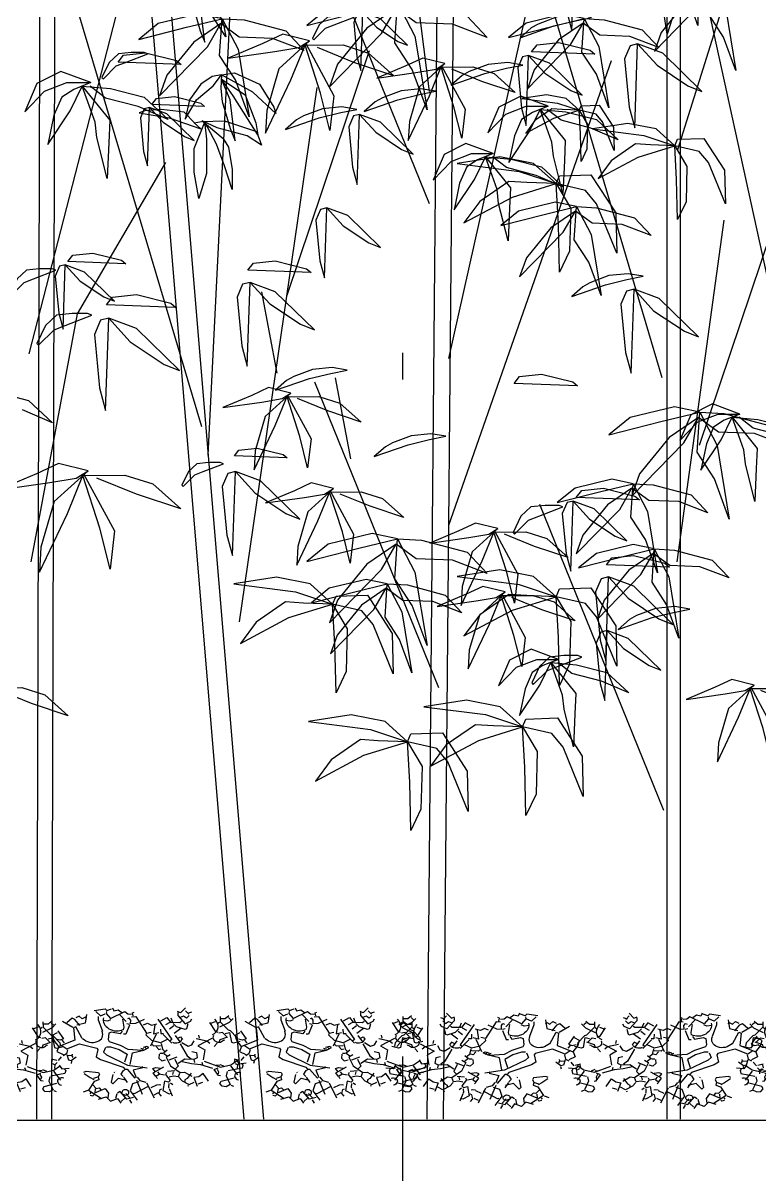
# Model space of a CAD drawing. Header units: millimetres. Extents: x 2 to 5882, y 1831 to 3462.
# Drawn here: x 1055.57 to 1058.332, y 2697.79 to 2702.111 of the extents above; entities that cross this region are included whole.
import ezdxf

# ---------------------------------------------------------------- set-up
doc = ezdxf.new("R2010")
doc.units = ezdxf.units.MM
doc.linetypes.add('DASHDOT', pattern=[25.4, 12.7, -6.35, 0, -6.35])
doc.linetypes.add('HIDDEN', pattern=[9.525, 6.35, -3.175])
doc.layers.add('2', color=2, linetype='HIDDEN')
doc.layers.add('绿化', color=3, linetype='Continuous')

# ---------------------------------------------------------------- blocks, each defined once
blk = doc.blocks.new('A$C3DF60D46')
at = {"color": 3}
for p, q in [((753.5334, 876.300001), (732.3667, 829.733351)), ((757.7667, 855.133351), (783.1667, 833.966701)), ((795.8667, 855.133351), (774.70005, 838.200001)), ((973.6667, 876.300001), (982.1334, 833.966701)), ((1007.5334, 867.833351), (977.90005, 859.366701)), ((1024.4667, 897.466701), (1007.5334, 867.833351)), ((1024.4667, 884.766701), (1041.40005, 872.066701)), ((1054.10005, 884.766701), (1037.1667, 846.666701)), ((732.3667, 829.733351), (711.20005, 833.966701)), ((715.43335, 825.500001), (719.6667, 804.333351)), ((719.6667, 804.333351), (774.70005, 753.533351)), ((753.5334, 808.566701), (736.60005, 791.633351)), ((774.70005, 800.100001), (753.5334, 808.566701)), ((787.40005, 825.500001), (774.70005, 800.100001)), ((774.70005, 753.533351), (804.3334, 783.166701)), ((804.3334, 783.166701), (808.5667, 804.333351)), ((918.6334, 808.566701), (965.20005, 753.533351)), ((952.50005, 825.500001), (927.10005, 804.333351)), ((977.90005, 829.733351), (969.4334, 817.033351)), ((982.1334, 833.966701), (1041.40005, 787.400001)), ((1037.1667, 846.666701), (986.3667, 791.633351)), ((1041.40005, 787.400001), (1054.10005, 787.400001)), ((1054.10005, 787.400001), (1104.90005, 745.066701)), ((211.6667, 681.566701), (275.1667, 715.433351)), ((275.1667, 715.433351), (287.8667, 706.966701)), ((287.8667, 706.966701), (313.2667, 728.133351)), ((317.50005, 736.600001), (330.20005, 715.433351)), ((321.73335, 651.933351), (397.93335, 732.366701)), ((330.20005, 715.433351), (355.60005, 732.366701)), ((355.60005, 732.366701), (381.00005, 719.666701)), ((397.93335, 732.366701), (419.10005, 719.666701)), ((419.10005, 719.666701), (440.2667, 723.900001)), ((444.50005, 736.600001), (452.9667, 745.066701)), ((452.9667, 715.433351), (444.50005, 736.600001)), ((444.50005, 702.733351), (469.90005, 715.433351)), ((469.90005, 715.433351), (558.80005, 605.366701)), ((605.3667, 736.600001), (719.6667, 605.366701)), ((626.53335, 728.133351), (656.1667, 766.233351)), ((656.1667, 766.233351), (685.80005, 736.600001)), ((681.5667, 732.366701), (660.40005, 706.966701)), ((681.5667, 770.466701), (698.50005, 740.833351)), ((685.80005, 736.600001), (740.83335, 753.533351)), ((711.20005, 715.433351), (690.03335, 681.566701)), ((728.13335, 711.200001), (702.73335, 732.366701)), ((783.1667, 706.966701), (728.13335, 711.200001)), ((740.83335, 753.533351), (749.30005, 766.233351)), ((791.6334, 715.433351), (783.1667, 706.966701)), ((791.6334, 757.766701), (791.6334, 715.433351)), ((965.20005, 753.533351), (982.1334, 749.300001)), ((1011.7667, 757.766701), (990.60005, 745.066701)), ((1007.5334, 698.500001), (1049.8667, 732.366701)), ((1041.40005, 732.366701), (1011.7667, 757.766701)), ((1028.70005, 753.533351), (1054.10005, 770.466701)), ((1054.10005, 770.466701), (1079.50005, 698.500001)), ((1092.20005, 698.500001), (1130.30005, 723.900001)), ((1104.90005, 745.066701), (1113.3667, 719.666701)), ((224.3667, 677.333351), (258.23335, 651.933351)), ((245.53335, 643.466701), (249.7667, 618.066701)), ((258.23335, 651.933351), (283.63335, 677.333351)), ((287.8667, 698.500001), (287.8667, 681.566701)), ((287.8667, 681.566701), (321.73335, 651.933351)), ((309.03335, 626.533351), (325.9667, 643.466701)), ((372.53335, 698.500001), (419.10005, 656.166701)), ((393.70005, 668.866701), (414.8667, 609.600001)), ((431.80005, 690.033351), (423.33335, 681.566701)), ((427.5667, 643.466701), (444.50005, 643.466701)), ((444.50005, 677.333351), (431.80005, 690.033351)), ((448.73335, 647.700001), (444.50005, 677.333351)), ((478.3667, 660.400001), (448.73335, 647.700001)), ((524.93335, 706.966701), (478.3667, 660.400001)), ((529.1667, 664.633351), (550.33335, 685.800001)), ((550.33335, 685.800001), (575.73335, 677.333351)), ((575.73335, 677.333351), (605.3667, 698.500001)), ((596.90005, 685.800001), (601.13335, 613.833351)), ((635.00005, 664.633351), (643.4667, 630.766701)), ((757.7667, 706.966701), (723.90005, 656.166701)), ((732.3667, 643.466701), (770.4667, 601.133351)), ((753.5334, 626.533351), (766.2334, 643.466701)), ((766.2334, 643.466701), (783.1667, 626.533351)), ((846.6667, 601.133351), (855.1334, 639.233351)), ((931.3334, 660.400001), (863.60005, 656.166701)), ((872.0667, 690.033351), (880.5334, 668.866701)), ((956.7334, 690.033351), (884.7667, 605.366701)), ((952.50005, 647.700001), (931.3334, 660.400001)), ((994.8334, 664.633351), (982.1334, 630.766701)), ((1007.5334, 681.566701), (1007.5334, 698.500001)), ((1032.9334, 698.500001), (1032.9334, 706.966701)), ((1079.50005, 698.500001), (1092.20005, 698.500001)), ((93.13335, 579.966701), (67.73335, 533.400001)), ((110.0667, 575.733351), (93.13335, 579.966701)), ((148.1667, 537.633351), (110.0667, 575.733351)), ((131.23335, 609.600001), (114.3, 588.433351)), ((152.4, 592.666701), (131.23335, 609.600001)), ((169.33335, 613.833351), (152.4, 592.666701)), ((177.8, 605.366701), (169.33335, 613.833351)), ((173.5667, 635.000001), (177.8, 567.266701)), ((249.7667, 618.066701), (292.10005, 537.633351)), ((279.40005, 622.300001), (309.03335, 626.533351)), ((410.63335, 575.733351), (402.1667, 550.333351)), ((414.8667, 609.600001), (414.8667, 588.433351)), ((444.50005, 635.000001), (436.03335, 558.800001)), ((558.80005, 605.366701), (584.20005, 622.300001)), ((558.80005, 588.433351), (558.80005, 601.133351)), ((601.13335, 558.800001), (558.80005, 588.433351)), ((601.13335, 613.833351), (630.7667, 635.000001)), ((618.0667, 618.066701), (601.13335, 512.233351)), ((643.4667, 630.766701), (660.40005, 635.000001)), ((694.2667, 601.133351), (656.1667, 558.800001)), ((723.90005, 575.733351), (660.40005, 626.533351)), ((719.6667, 605.366701), (706.9667, 588.433351)), ((774.70005, 588.433351), (833.9667, 508.000001)), ((783.1667, 601.133351), (825.50005, 584.200001)), ((825.50005, 584.200001), (846.6667, 601.133351)), ((884.7667, 605.366701), (931.3334, 588.433351)), ((931.3334, 588.433351), (935.5667, 508.000001)), ((1134.5334, 571.500001), (1155.70005, 546.100001)), ((38.1, 537.633351), (110.0667, 512.233351)), ((127, 520.700001), (114.3, 508.000001)), ((114.3, 508.000001), (139.7, 414.866651)), ((182.03335, 440.266701), (127, 520.700001)), ((177.8, 567.266701), (131.23335, 533.400001)), ((347.13335, 546.100001), (334.43335, 533.400001)), ((334.43335, 533.400001), (338.6667, 482.600001)), ((402.1667, 550.333351), (347.13335, 546.100001)), ((436.03335, 558.800001), (423.33335, 554.566701)), ((579.9667, 503.766701), (558.80005, 486.833351)), ((567.2667, 469.900001), (592.6667, 499.533351)), ((592.6667, 499.533351), (579.9667, 503.766701)), ((656.1667, 558.800001), (601.13335, 558.800001)), ((609.60005, 529.166701), (618.0667, 520.700001)), ((618.0667, 520.700001), (660.40005, 537.633351)), ((635.00005, 520.700001), (656.1667, 503.766701)), ((656.1667, 503.766701), (668.8667, 512.233351)), ((660.40005, 554.566701), (677.33335, 512.233351)), ((677.33335, 512.233351), (694.2667, 499.533351)), ((706.9667, 512.233351), (690.03335, 482.600001)), ((833.9667, 508.000001), (863.60005, 491.066701)), ((855.1334, 550.333351), (884.7667, 550.333351)), ((897.4667, 512.233351), (880.5334, 491.066701)), ((884.7667, 550.333351), (897.4667, 512.233351)), ((944.0334, 499.533351), (1049.8667, 482.600001)), ((1041.40005, 503.766701), (1066.80005, 499.533351)), ((1049.8667, 482.600001), (1109.1334, 520.700001)), ((1181.10005, 516.466701), (1100.6667, 469.900001)), ((1109.1334, 520.700001), (1138.7667, 563.033351)), ((1109.1334, 512.233351), (1164.1667, 457.200001)), ((1155.70005, 546.100001), (1198.0334, 567.266701)), ((1172.6334, 550.333351), (1181.10005, 541.866701)), ((1181.10005, 541.866701), (1181.10005, 516.466701)), ((0, 410.633351), (25.4, 440.266701)), ((25.4, 452.966701), (71.9667, 402.166651)), ((338.6667, 482.600001), (347.13335, 469.900001)), ((338.6667, 423.333351), (364.0667, 431.800001)), ((347.13335, 469.900001), (419.10005, 461.433351)), ((364.0667, 431.800001), (419.10005, 427.566701)), ((419.10005, 461.433351), (469.90005, 444.500001)), ((419.10005, 427.566701), (474.13335, 406.400001)), ((469.90005, 444.500001), (558.80005, 465.666701)), ((503.7667, 427.566701), (567.2667, 469.900001)), ((508.00005, 330.200001), (503.7667, 427.566701)), ((546.10005, 478.366701), (563.03335, 478.366701)), ((563.03335, 478.366701), (554.5667, 469.900001)), ((567.2667, 495.300001), (584.20005, 482.600001)), ((664.63335, 465.666701), (668.8667, 436.033351)), ((685.80005, 478.366701), (668.8667, 474.133351)), ((668.8667, 436.033351), (690.03335, 419.100001)), ((690.03335, 482.600001), (715.43335, 469.900001)), ((690.03335, 419.100001), (711.20005, 436.033351)), ((732.3667, 482.600001), (711.20005, 457.200001)), ((711.20005, 457.200001), (749.30005, 397.933351)), ((774.70005, 478.366701), (732.3667, 440.266701)), ((766.2334, 457.200001), (795.8667, 410.633351)), ((825.50005, 478.366701), (791.6334, 431.800001)), ((812.80005, 452.966701), (872.0667, 457.200001)), ((880.5334, 491.066701), (825.50005, 478.366701)), ((863.60005, 491.066701), (855.1334, 486.833351)), ((872.0667, 457.200001), (927.10005, 465.666701)), ((880.5334, 491.066701), (889.00005, 469.900001)), ((927.10005, 465.666701), (1003.30005, 461.433351)), ((931.3334, 486.833351), (939.80005, 469.900001)), ((1016.00005, 452.966701), (1037.1667, 474.133351)), ((1049.8667, 414.866651), (1016.00005, 452.966701)), ((1041.40005, 495.300001), (1024.4667, 491.066701)), ((1032.9334, 461.433351), (1045.6334, 444.500001)), ((1045.6334, 444.500001), (1045.6334, 427.566701)), ((1075.2667, 376.766651), (1147.2334, 427.566701)), ((1096.4334, 461.433351), (1096.4334, 427.566701)), ((1096.4334, 427.566701), (1134.5334, 368.300001)), ((16.93335, 372.533351), (0, 410.633351)), ((55.03335, 334.433351), (16.93335, 372.533351)), ((50.8, 385.233351), (25.4, 385.233351)), ((71.9667, 402.166651), (50.8, 385.233351)), ((139.7, 414.866651), (55.03335, 334.433351)), ((63.5, 389.466651), (80.43335, 372.533351)), ((105.83335, 330.200001), (173.5667, 393.700001)), ((173.5667, 393.700001), (283.63335, 393.700001)), ((283.63335, 393.700001), (292.10005, 385.233351)), ((292.10005, 385.233351), (292.10005, 325.966651)), ((334.43335, 414.866651), (330.20005, 376.766651)), ((330.20005, 376.766651), (351.3667, 359.833351)), ((351.3667, 359.833351), (491.0667, 321.733351)), ((474.13335, 406.400001), (469.90005, 338.666651)), ((647.70005, 342.900001), (664.63335, 355.600001)), ((656.1667, 309.033351), (711.20005, 376.766651)), ((664.63335, 355.600001), (694.2667, 359.833351)), ((783.1667, 368.300001), (740.83335, 347.133351)), ((749.30005, 397.933351), (817.0334, 364.066651)), ((774.70005, 355.600001), (774.70005, 334.433351)), ((795.8667, 410.633351), (783.1667, 381.000001)), ((812.80005, 330.200001), (817.0334, 359.833351)), ((817.0334, 364.066651), (842.4334, 376.766651)), ((842.4334, 376.766651), (893.2334, 359.833351)), ((884.7667, 381.000001), (867.8334, 330.200001)), ((935.5667, 368.300001), (905.9334, 351.366651)), ((956.7334, 402.166651), (935.5667, 368.300001)), ((999.0667, 351.366651), (956.7334, 402.166651)), ((1062.5667, 414.866651), (1049.8667, 414.866651)), ((1071.0334, 355.600001), (1075.2667, 376.766651)), ((1087.9667, 338.666651), (1071.0334, 355.600001)), ((1134.5334, 368.300001), (1113.3667, 342.900001)), ((1138.7667, 364.066651), (1155.70005, 359.833351)), ((55.03335, 334.433351), (50.8, 292.100001)), ((50.8, 292.100001), (93.13335, 279.400001)), ((71.9667, 347.133351), (105.83335, 330.200001)), ((110.0667, 292.100001), (93.13335, 270.933351)), ((110.0667, 325.966651), (110.0667, 292.100001)), ((114.3, 287.866651), (131.23335, 249.766651)), ((143.93335, 287.866651), (122.7667, 279.400001)), ((148.1667, 287.866651), (148.1667, 300.566651)), ((148.1667, 249.766651), (173.5667, 287.866651)), ((156.63335, 275.166651), (148.1667, 287.866651)), ((292.10005, 325.966651), (321.73335, 313.266651)), ((321.73335, 313.266651), (469.90005, 296.333351)), ((469.90005, 296.333351), (482.60005, 283.633351)), ((482.60005, 283.633351), (495.30005, 287.866651)), ((491.0667, 321.733351), (613.83335, 338.666651)), ((495.30005, 287.866651), (554.5667, 232.833351)), ((588.43335, 330.200001), (533.40005, 292.100001)), ((533.40005, 292.100001), (563.03335, 241.300001)), ((579.9667, 338.666651), (588.43335, 330.200001)), ((668.8667, 321.733351), (647.70005, 342.900001)), ((677.33335, 287.866651), (656.1667, 309.033351)), ((694.2667, 309.033351), (677.33335, 287.866651)), ((681.5667, 325.966651), (694.2667, 313.266651)), ((694.2667, 313.266651), (728.13335, 317.500001)), ((736.60005, 338.666651), (732.3667, 321.733351)), ((732.3667, 321.733351), (770.4667, 283.633351)), ((757.7667, 309.033351), (783.1667, 325.966651)), ((783.1667, 325.966651), (812.80005, 330.200001)), ((817.0334, 325.966651), (842.4334, 304.800001)), ((842.4334, 304.800001), (889.00005, 287.866651)), ((867.8334, 330.200001), (855.1334, 317.500001)), ((855.1334, 317.500001), (859.3667, 304.800001)), ((889.00005, 287.866651), (914.40005, 317.500001)), ((905.9334, 351.366651), (939.80005, 292.100001)), ((965.20005, 330.200001), (939.80005, 309.033351)), ((1113.3667, 342.900001), (1087.9667, 338.666651)), ((29.63335, 224.366651), (63.5, 224.366651)), ((33.8667, 220.133351), (33.8667, 194.733351)), ((84.6667, 258.233351), (71.9667, 224.366651)), ((131.23335, 249.766651), (148.1667, 249.766651)), ((152.4, 245.533351), (152.4, 224.366651)), ((419.10005, 220.133351), (419.10005, 156.633351)), ((423.33335, 237.066651), (427.5667, 241.300001)), ((431.80005, 249.766651), (431.80005, 249.766651)), ((436.03335, 258.233351), (436.03335, 258.233351)), ((474.13335, 270.933351), (465.6667, 237.066651)), ((465.6667, 237.066651), (482.60005, 224.366651)), ((474.13335, 270.933351), (482.60005, 279.400001)), ((486.83335, 220.133351), (516.4667, 186.266651)), ((554.5667, 241.300001), (554.5667, 241.300001)), ((558.80005, 228.600001), (558.80005, 228.600001)), ((567.2667, 245.533351), (588.43335, 224.366651)), ((567.2667, 220.133351), (622.30005, 122.766651)), ((588.43335, 224.366651), (626.53335, 224.366651)), ((630.7667, 220.133351), (698.50005, 118.533351)), ((694.2667, 220.133351), (664.63335, 190.500001)), ((681.5667, 283.633351), (690.03335, 275.166651)), ((694.2667, 224.366651), (711.20005, 232.833351)), ((711.20005, 232.833351), (719.6667, 232.833351)), ((736.60005, 266.700001), (740.83335, 190.500001)), ((762.00005, 266.700001), (736.60005, 266.700001)), ((770.4667, 283.633351), (762.00005, 266.700001)), ((766.2334, 258.233351), (770.4667, 228.600001)), ((770.4667, 228.600001), (774.70005, 224.366651)), ((774.70005, 266.700001), (791.6334, 258.233351)), ((774.70005, 220.133351), (804.3334, 169.333351)), ((884.7667, 279.400001), (884.7667, 270.933351)), ((42.33335, 190.500001), (55.03335, 186.266651)), ((59.2667, 186.266651), (67.73335, 207.433351)), ((63.5, 156.633351), (59.2667, 186.266651)), ((241.30005, 182.033351), (254.00005, 194.733351)), ((245.53335, 173.566651), (287.8667, 152.400001)), ((254.00005, 194.733351), (330.20005, 207.433351)), ((287.8667, 152.400001), (313.2667, 143.933351)), ((330.20005, 169.333351), (309.03335, 152.400001)), ((342.90005, 152.400001), (317.50005, 131.233351)), ((330.20005, 207.433351), (338.6667, 194.733351)), ((338.6667, 194.733351), (334.43335, 173.566651)), ((334.43335, 173.566651), (342.90005, 152.400001)), ((419.10005, 156.633351), (431.80005, 148.166651)), ((431.80005, 148.166651), (457.20005, 203.200001)), ((457.20005, 203.200001), (508.00005, 203.200001)), ((550.33335, 186.266651), (546.10005, 127.000001)), ((584.20005, 211.666651), (550.33335, 186.266651)), ((575.73335, 114.300001), (647.70005, 198.966651)), ((715.43335, 165.100001), (694.2667, 139.700001)), ((723.90005, 194.733351), (732.3667, 203.200001)), ((723.90005, 160.866651), (723.90005, 194.733351)), ((740.83335, 143.933351), (723.90005, 160.866651)), ((740.83335, 190.500001), (783.1667, 177.800001)), ((783.1667, 177.800001), (795.8667, 186.266651)), ((317.50005, 131.233351), (296.33335, 50.800001)), ((313.2667, 101.600001), (338.6667, 80.433351)), ((334.43335, 76.200001), (338.6667, 42.333351)), ((338.6667, 42.333351), (393.70005, 97.366651)), ((338.6667, 80.433351), (355.60005, 88.900001)), ((355.60005, 88.900001), (372.53335, 76.200001)), ((393.70005, 97.366651), (419.10005, 67.733351)), ((469.90005, 76.200001), (469.90005, 38.100001)), ((486.83335, 101.600001), (474.13335, 84.666651)), ((537.63335, 55.033351), (486.83335, 101.600001)), ((524.93335, 97.366651), (554.5667, 71.966651)), ((575.73335, 80.433351), (537.63335, 55.033351)), ((546.10005, 127.000001), (601.13335, 67.733351)), ((567.2667, 114.300001), (575.73335, 114.300001)), ((292.10005, 46.566651), (266.70005, 25.400001)), ((296.33335, 50.800001), (385.23335, 12.700001)), ((313.2667, 38.100001), (309.03335, 25.400001)), ((313.2667, 16.933351), (330.20005, 16.933351)), ((330.20005, 16.933351), (334.43335, 25.400001)), ((368.30005, 0.000001), (410.63335, 33.866651)), ((410.63335, 33.866651), (444.50005, 8.466651)), ((419.10005, 67.733351), (423.33335, 29.633351)), ((444.50005, 8.466651), (482.60005, 42.333351)), ((482.60005, 42.333351), (508.00005, 12.700001)), ((524.93335, 59.266651), (508.00005, 25.400001)), ((554.5667, 55.033351), (571.50005, 33.866651))]:
    blk.add_line(p, q, dxfattribs=at)
for centre, radius, start, end in [((893.2334, 778.933351), 84.66665, 316.84761, 50.906141), ((994.8334, 706.966701), 33.86665, 165.963757, 347.471192), ((355.60005, 639.233351), 76.2, 177.137595, 319.398705), ((736.60005, 626.533351), 42.33335, 255.963757, 0), ((228.60005, 499.533351), 71.96665, 231.842773, 30.963757), ((1176.8667, 448.733351), 29.63335, 81.869898, 270), ((520.70005, 105.833351), 21.16665, 243.434949, 201.801409)]:
    blk.add_arc(centre, radius, start, end, dxfattribs=at)
blk = doc.blocks.new('tree104')
at = {"color": 0}
for points in [[(-3877, 19705), (-2234, 0)], [(-3636, 19725), (-1992, 0)], [(-4710, 18968), (-4765, 0)], [(-4527, 18968), (-4582, 0)], [(-2668, 8108), (-2184, 17863)], [(2928, 17412), (2928, 0)], [(3094, 17412), (3094, 0)], [(33, 12549), (-487, 16661)], [(141, 15880), (0, 0)], [(341, 15878), (200, 0)], [(33, 11178), (-1480, 14912)], [(3062, 11840), (4055, 15007)], [(4292, 9666), (3204, 14629)], [(-4854, 9346), (-3545, 14426)], [(-2747, 8452), (-4464, 14228)], [(1806, 14315), (1715, 14292), (1647, 14133), (1704, 13540), (1772, 13290), (1806, 14315), (2046, 14053), (2422, 13802), (2593, 13734), (2114, 14201), (1806, 14315)], [(3307, 13576), (3307, 13354), (3220, 13616)], [(3022, 13528), (2935, 13251), (2887, 13544)], [(3472, 13894), (3213, 13948), (2764, 13839), (2547, 13662), (3077, 13798), (3472, 13894), (3649, 13554), (3771, 12806), (3622, 13214), (3445, 13486), (3472, 13894), (3717, 13880), (4179, 13758), (4383, 13540), (4030, 13676), (3662, 13690), (3458, 13839), (3159, 13635), (2860, 13268), (2778, 13037), (3309, 13581), (3458, 13839)], [(-2851, 13589), (-2764, 13288), (-2708, 13153), (-2764, 13605)], [(-2597, 13660), (-2478, 13351), (-2454, 13216), (-2732, 13652)], [(-356, 13631), (-667, 13697), (-1205, 13566), (-1466, 13354), (-830, 13517), (-356, 13631), (-144, 13224), (3, 12326), (-177, 12816), (-389, 13142), (-356, 13631), (-63, 13615), (493, 13468), (737, 13207), (313, 13370), (-128, 13387), (-373, 13566), (-732, 13321), (-1091, 12881), (-1189, 12604), (-552, 13256), (-373, 13566)], [(269, 9288), (1262, 13731)], [(2873, 9051), (1502, 13684)], [(-781, 13516), (-844, 13500), (-892, 13390), (-852, 12978), (-804, 12804), (-781, 13516), (-615, 13334), (-353, 13160), (-235, 13113), (-567, 13437), (-781, 13516)], [(-2499, 13438), (-2783, 13497), (-3277, 13378), (-3516, 13183), (-2932, 13333), (-2499, 13438), (-2304, 13064), (-2169, 12241), (-2334, 12690), (-2528, 12989), (-2499, 13438), (-2229, 13423), (-1720, 13288), (-1496, 13049), (-1885, 13198), (-2289, 13213), (-2513, 13378), (-2843, 13153), (-3172, 12749), (-3262, 12495), (-2678, 13094), (-2513, 13378)], [(-925, 13473), (-1068, 13473), (-1211, 13457), (-1314, 13362), (-1393, 13195), (-1378, 13180), (-1235, 13322), (-1132, 13362), (-886, 13457), (-925, 13473)], [(1921, 13439), (1662, 13493), (1214, 13385), (996, 13208), (1526, 13344), (1921, 13439), (2098, 13099), (2220, 12351), (2071, 12759), (1894, 13031), (1921, 13439), (2166, 13425), (2628, 13303), (2832, 13086), (2479, 13222), (2111, 13235), (1907, 13385), (1608, 13181), (1309, 12814), (1227, 12582), (1758, 13126), (1907, 13385)], [(2011, 13452), (1829, 13484), (1591, 13460), (1361, 13373), (1273, 13325), (1138, 13206), (1551, 13349), (1813, 13412), (2011, 13452)], [(-1430, 13166), (-1756, 13248), (-2001, 13134), (-2425, 12954), (-1854, 13036), (-1560, 13085), (-1430, 13166), (-1805, 12824), (-1952, 12318), (-1968, 12040), (-1658, 12693), (-1478, 13134), (-1136, 12497), (-1185, 12073), (-1299, 12530), (-1486, 13114), (-1021, 13117), (-711, 13019), (-401, 12742), (-891, 12905), (-1332, 13085)], [(1279, 13033), (1345, 13119), (1612, 13147), (1993, 13052), (2050, 13004), (1279, 13033)], [(2571, 13131), (2480, 13108), (2411, 12949), (2468, 12356), (2537, 12106), (2571, 13131), (2810, 12869), (3186, 12618), (3357, 12550), (2879, 13017), (2571, 13131)], [(-3449, 13026), (-3606, 13026), (-3763, 13009), (-3876, 12904), (-3964, 12721), (-3946, 12704), (-3789, 12861), (-3676, 12904), (-3405, 13009), (-3449, 13026)], [(-3768, 12909), (-3701, 12994), (-3434, 13023), (-3054, 12928), (-2996, 12880), (-3768, 12909)], [(-1703, 10063), (-700, 13048)], [(222, 12890), (-50, 12958), (-254, 12863), (-608, 12713), (-132, 12781), (113, 12822), (222, 12890), (-91, 12604), (-213, 12183), (-227, 11952), (32, 12496), (181, 12863), (467, 12332), (426, 11979), (331, 12360), (175, 12847), (562, 12849), (821, 12768), (1079, 12536), (671, 12672), (304, 12822)], [(1243, 12990), (1167, 12971), (1110, 12838), (1157, 12344), (1214, 12135), (1243, 12990), (1442, 12771), (1756, 12563), (1898, 12506), (1499, 12895), (1243, 12990)], [(269, 7255), (2255, 12927)], [(1170, 12872), (987, 12903), (749, 12879), (519, 12792), (432, 12745), (297, 12626), (710, 12768), (972, 12832), (1170, 12872)], [(-4099, 12657), (-4466, 12793), (-4759, 12647), (-4906, 12301), (-4665, 12552), (-4392, 12657), (-4099, 12657), (-4309, 12573), (-4455, 12479), (-4550, 12259), (-4623, 11903), (-4351, 12312), (-4204, 12615), (-3869, 12197), (-3879, 11924), (-3900, 11485), (-4026, 11987), (-4047, 12176), (-4204, 12615), (-3858, 12584), (-3450, 12479), (-3157, 12207), (-3523, 12364), (-3921, 12469), (-4110, 12615)], [(-2505, 12751), (-2618, 12733), (-2758, 12637), (-2897, 12446), (-2950, 12210), (-2810, 12446), (-2609, 12620), (-2505, 12751), (-2348, 12777), (-2042, 12637), (-1868, 12358), (-1841, 12280), (-2121, 12541), (-2505, 12751), (-2513, 12585), (-2496, 12428), (-2400, 12097), (-2339, 11948), (-2400, 12446), (-2505, 12699), (-2217, 12507), (-2086, 12166), (-2060, 12018), (-2365, 12498), (-2505, 12699)], [(-2284, 6074), (-1339, 12596)], [(108, 12551), (-74, 12583), (-312, 12559), (-542, 12472), (-629, 12424), (-764, 12305), (-352, 12448), (-90, 12512), (108, 12551)], [(-3354, 12391), (-3299, 12463), (-3077, 12486), (-2759, 12407), (-2712, 12367), (-3354, 12391)], [(1480, 12369), (1146, 12492), (880, 12359), (746, 12045), (965, 12273), (1213, 12369), (1480, 12369), (1289, 12292), (1156, 12207), (1070, 12007), (1003, 11683), (1251, 12055), (1384, 12331), (1689, 11950), (1679, 11702), (1660, 11303), (1546, 11760), (1527, 11931), (1384, 12331), (1698, 12302), (2070, 12207), (2336, 11959), (2003, 12102), (1641, 12197), (1470, 12331)], [(1859, 12320), (1700, 12463), (1462, 12510), (1160, 12463), (1597, 12407), (1859, 12320), (1652, 12328), (1525, 12336), (1319, 12193), (1208, 12042), (1549, 12225), (1859, 12320), (1882, 12375), (2105, 12383), (2279, 12114), (2287, 11828), (2144, 12177), (2065, 12272), (1859, 12320), (1962, 12145), (1954, 11844), (1882, 11693), (1874, 12034), (1859, 12320)], [(-2828, 12157), (-2959, 12296), (-3238, 12331), (-3439, 12314), (-3509, 12287), (-3142, 12226), (-2758, 12095), (-2837, 12165), (-2749, 12183), (-2470, 12191), (-2077, 12061), (-2016, 11895), (-2191, 12008), (-2557, 12104), (-2741, 12191), (-2487, 11973), (-2418, 11869), (-2374, 11598), (-2374, 11354), (-2470, 11642), (-2566, 11904), (-2714, 12183), (-2688, 11965), (-2688, 11546), (-2784, 11241), (-2837, 11563), (-2837, 11851), (-2712, 12167)], [(-3384, 12355), (-3448, 12339), (-3495, 12229), (-3456, 11817), (-3408, 11643), (-3384, 12355), (-3218, 12173), (-2957, 11999), (-2838, 11952), (-3171, 12276), (-3384, 12355)], [(-853, 12331), (-1035, 12363), (-1273, 12339), (-1503, 12252), (-1591, 12204), (-1726, 12085), (-1313, 12228), (-1051, 12291), (-853, 12331)], [(-820, 12269), (-896, 12250), (-953, 12117), (-906, 11624), (-849, 11415), (-820, 12269), (-621, 12051), (-307, 11842), (-165, 11785), (-564, 12174), (-820, 12269)], [(3027, 11886), (2798, 12092), (2455, 12160), (2021, 12092), (2650, 12012), (3027, 11886), (2730, 11897), (2547, 11909), (2250, 11703), (2090, 11486), (2581, 11749), (3027, 11886), (3061, 11966), (3381, 11977), (3632, 11589), (3644, 11178), (3438, 11681), (3324, 11818), (3027, 11886), (3175, 11635), (3164, 11201), (3061, 10984), (3049, 11475), (3027, 11886)], [(811, 11790), (477, 11914), (211, 11781), (77, 11467), (296, 11695), (544, 11790), (811, 11790), (620, 11714), (487, 11628), (401, 11429), (335, 11105), (582, 11476), (715, 11752), (1020, 11372), (1011, 11124), (992, 10724), (877, 11181), (858, 11352), (715, 11752), (1030, 11724), (1401, 11628), (1668, 11381), (1334, 11524), (973, 11619), (801, 11752)], [(-4264, 9834), (-3186, 11681)], [(1578, 11424), (1304, 11670), (893, 11753), (372, 11670), (1126, 11574), (1578, 11424), (1222, 11437), (1002, 11451), (646, 11204), (454, 10944), (1044, 11259), (1578, 11424), (1619, 11520), (2003, 11533), (2305, 11067), (2319, 10574), (2072, 11177), (1935, 11341), (1578, 11424), (1757, 11122), (1743, 10601), (1619, 10341), (1606, 10930), (1578, 11424)], [(-1221, 11128), (-1297, 11109), (-1354, 10976), (-1306, 10483), (-1249, 10274), (-1221, 11128), (-1021, 10910), (-708, 10701), (-566, 10644), (-964, 11033), (-1221, 11128)], [(1827, 11144), (1568, 11198), (1119, 11089), (902, 10912), (1432, 11048), (1827, 11144), (2004, 10804), (2126, 10056), (1977, 10464), (1800, 10736), (1827, 11144), (2072, 11130), (2534, 11008), (2738, 10790), (2385, 10926), (2017, 10940), (1813, 11089), (1514, 10885), (1215, 10518), (1133, 10287), (1664, 10831), (1813, 11089)], [(3328, 8229), (4332, 11215)], [(3056, 6807), (3630, 10976)], [(-4380, 10471), (-4319, 10550), (-4075, 10576), (-3726, 10489), (-3673, 10445), (-4380, 10471)], [(-4413, 10431), (-4483, 10414), (-4535, 10292), (-4492, 9840), (-4439, 9648), (-4413, 10431), (-4230, 10231), (-3943, 10040), (-3813, 9988), (-4178, 10344), (-4413, 10431)], [(-2183, 10366), (-2116, 10452), (-1850, 10481), (-1469, 10385), (-1412, 10338), (-2183, 10366)], [(-4572, 10384), (-4729, 10384), (-4886, 10366), (-5000, 10262), (-5087, 10079), (-5070, 10061), (-4913, 10218), (-4799, 10262), (-4529, 10366), (-4572, 10384)], [(2642, 10292), (2459, 10323), (2221, 10300), (1991, 10212), (1904, 10165), (1769, 10046), (2181, 10189), (2443, 10252), (2642, 10292)], [(-2157, 10218), (-2248, 10196), (-2316, 10036), (-2259, 9444), (-2191, 9193), (-2157, 10218), (-1917, 9956), (-1541, 9706), (-1370, 9637), (-1849, 10104), (-2157, 10218)], [(2529, 10134), (2437, 10111), (2369, 9952), (2426, 9360), (2494, 9109), (2529, 10134), (2768, 9872), (3144, 9622), (3315, 9553), (2836, 10020), (2529, 10134)], [(-3910, 9944), (-3837, 10038), (-3544, 10070), (-3125, 9965), (-3062, 9913), (-3910, 9944)], [(-1826, 9109), (-2015, 10102)], [(-4829, 6807), (-4264, 9834)], [(-4141, 9839), (-4329, 9839), (-4518, 9818), (-4654, 9693), (-4759, 9473), (-4738, 9452), (-4549, 9640), (-4413, 9693), (-4088, 9818), (-4141, 9839)], [(-3881, 9781), (-3982, 9756), (-4057, 9581), (-3994, 8929), (-3919, 8653), (-3881, 9781), (-3618, 9493), (-3204, 9217), (-3016, 9142), (-3543, 9656), (-3881, 9781)], [(-973, 9146), (-1155, 9178), (-1393, 9154), (-1624, 9067), (-1711, 9019), (-1846, 8900), (-1433, 9043), (-1171, 9106), (-973, 9146)], [(-5269, 8881), (-4861, 8776), (-4568, 8504), (-4934, 8661)], [(-927, 8062), (-1116, 9054)], [(1067, 8984), (1133, 9070), (1400, 9098), (1781, 9003), (1838, 8955), (1067, 8984)], [(-1658, 8866), (-1930, 8934), (-2134, 8838), (-2488, 8689), (-2012, 8757), (-1767, 8798), (-1658, 8866), (-1971, 8580), (-2094, 8159), (-2107, 7927), (-1849, 8471), (-1699, 8838), (-1413, 8308), (-1454, 7955), (-1549, 8335), (-1706, 8822), (-1318, 8825), (-1060, 8743), (-801, 8512), (-1209, 8648), (-1577, 8798)], [(145, 5267), (-1368, 9001)], [(3821, 8610), (3488, 8734), (3221, 8600), (3088, 8286), (3307, 8515), (3554, 8610), (3821, 8610), (3630, 8534), (3497, 8448), (3412, 8248), (3345, 7925), (3592, 8296), (3726, 8572), (4030, 8191), (4021, 7944), (4002, 7544), (3888, 8001), (3869, 8172), (3726, 8572), (4040, 8543), (4411, 8448)], [(4345, 8344), (3983, 8439), (3811, 8572)], [(3331, 8633), (3021, 8698), (2482, 8568), (2221, 8355), (2858, 8519), (3331, 8633), (3544, 8225), (3691, 7327), (3511, 7817), (3299, 8143), (3331, 8633), (3625, 8616), (4180, 8470), (4425, 8209), (4001, 8372), (3560, 8388), (3315, 8568), (2956, 8323), (2597, 7882), (2499, 7605), (3135, 8258), (3315, 8568)], [(232, 8338), (50, 8369), (-189, 8346), (-419, 8258), (-506, 8211), (-641, 8092), (-228, 8235), (34, 8298), (232, 8338)], [(-2347, 8099), (-2292, 8171), (-2069, 8194), (-1752, 8115), (-1704, 8075), (-2347, 8099)], [(-2522, 8020), (-2664, 8020), (-2807, 8004), (-2910, 7909), (-2990, 7742), (-2974, 7726), (-2831, 7869), (-2728, 7909), (-2482, 8004), (-2522, 8020)], [(-4134, 7918), (-4493, 8008), (-4763, 7882), (-5230, 7684), (-4601, 7774), (-4278, 7828), (-4134, 7918), (-4547, 7541), (-4709, 6984), (-4727, 6679), (-4386, 7397), (-4188, 7882), (-3811, 7182), (-3865, 6715), (-3991, 7218), (-4197, 7861), (-3685, 7864), (-3344, 7756), (-3003, 7451), (-3542, 7631), (-4027, 7828)], [(-2336, 7908), (-2427, 7885), (-2496, 7725), (-2439, 7133), (-2370, 6882), (-2336, 7908), (-2097, 7646), (-1721, 7395), (-1550, 7327), (-2028, 7794), (-2336, 7908)], [(-1139, 7701), (-1411, 7769), (-1615, 7674), (-1969, 7524), (-1493, 7592), (-1248, 7633), (-1139, 7701), (-1452, 7416), (-1574, 6994), (-1588, 6763), (-1329, 7307), (-1180, 7674), (-894, 7144), (-935, 6790), (-1030, 7171), (-1186, 7658), (-799, 7660), (-540, 7579), (-282, 7348), (-690, 7484), (-1057, 7633)], [(2517, 7759), (2259, 7813), (1810, 7704), (1592, 7528), (2123, 7664), (2517, 7759), (2694, 7419), (2816, 6671), (2667, 7079), (2490, 7351), (2517, 7759), (2762, 7745), (3225, 7623), (3429, 7405), (3075, 7541), (2708, 7555), (2504, 7704), (2204, 7500), (1905, 7133), (1823, 6902), (2354, 7446), (2504, 7704)], [(1823, 7590), (1890, 7676), (2157, 7704), (2538, 7609), (2595, 7561), (1823, 7590)], [(1614, 7495), (1443, 7495), (1271, 7476), (1147, 7362), (1052, 7162), (1071, 7143), (1243, 7314), (1366, 7362), (1662, 7476), (1614, 7495)], [(2893, 3770), (1380, 7504)], [(1787, 7547), (1711, 7528), (1654, 7395), (1702, 6901), (1759, 6692), (1787, 7547), (1987, 7328), (2300, 7119), (2443, 7063), (2044, 7452), (1787, 7547)], [(867, 7211), (595, 7279), (391, 7184), (37, 7034), (514, 7102), (759, 7143), (867, 7211), (554, 6926), (432, 6504), (418, 6273), (677, 6817), (827, 7184), (1112, 6654), (1071, 6300), (976, 6681), (820, 7168), (1207, 7170), (1466, 7089), (1724, 6858), (1316, 6994), (949, 7143)], [(-356, 7088), (-667, 7153), (-1205, 7023), (-1466, 6810), (-830, 6974), (-356, 7088), (-144, 6680), (3, 5782), (-177, 6272), (-389, 6598), (-356, 7088), (-63, 7071), (493, 6925), (737, 6664), (313, 6827), (-128, 6843), (-373, 7023), (-732, 6778), (-1091, 6337), (-1189, 6060), (-552, 6712), (-373, 7023)], [(2776, 6963), (2518, 7017), (2069, 6908), (1851, 6732), (2382, 6868), (2776, 6963), (2953, 6623), (3076, 5875), (2926, 6283), (2749, 6555), (2776, 6963), (3021, 6949), (3484, 6827), (3688, 6609), (3334, 6745), (2967, 6759), (2763, 6908), (2464, 6704), (2164, 6337), (2083, 6106), (2613, 6650), (2763, 6908)], [(2191, 6770), (2258, 6856), (2524, 6884), (2905, 6789), (2962, 6741), (2191, 6770)], [(-1150, 6289), (-1424, 6535), (-1835, 6618), (-2356, 6535), (-1602, 6439), (-1150, 6289), (-1506, 6302), (-1725, 6316), (-2082, 6069), (-2274, 5809), (-1684, 6124), (-1150, 6289), (-1108, 6385), (-725, 6398), (-423, 5932), (-409, 5439), (-656, 6042), (-793, 6206), (-1150, 6289), (-971, 5987), (-985, 5466), (-1108, 5206), (-1122, 5795), (-1150, 6289)], [(1578, 6379), (1304, 6626), (893, 6708), (372, 6626), (1126, 6530), (1578, 6379), (1222, 6393), (1002, 6407), (646, 6160), (454, 5900), (1044, 6215), (1578, 6379), (1619, 6475), (2003, 6489), (2305, 6023), (2319, 5530), (2072, 6133), (1935, 6297), (1578, 6379), (1757, 6078), (1743, 5557), (1619, 5297), (1606, 5886), (1578, 6379)], [(2217, 6622), (2126, 6599), (2058, 6440), (2115, 5847), (2183, 5597), (2217, 6622), (2457, 6360), (2833, 6109), (3004, 6041), (2525, 6508), (2217, 6622)], [(-482, 6536), (-741, 6591), (-1190, 6482), (-1407, 6305), (-877, 6441), (-482, 6536), (-305, 6196), (-183, 5449), (-333, 5857), (-510, 6128), (-482, 6536), (-237, 6523), (225, 6400), (429, 6183), (75, 6319), (-292, 6332), (-496, 6482), (-795, 6278), (-1095, 5911), (-1176, 5680), (-646, 6224), (-496, 6482)], [(955, 6437), (683, 6505), (479, 6410), (125, 6260), (601, 6328), (846, 6369), (955, 6437), (642, 6152), (519, 5730), (506, 5499), (764, 6043), (914, 6410), (1200, 5880), (1159, 5526), (1064, 5907), (907, 6394), (1295, 6396), (1553, 6315), (1812, 6084), (1404, 6220), (1036, 6369)], [(3210, 6227), (3028, 6259), (2790, 6235), (2559, 6148), (2472, 6100), (2337, 5981), (2750, 6124), (3012, 6187), (3210, 6227)], [(2201, 5965), (2125, 5946), (2068, 5813), (2116, 5319), (2173, 5110), (2201, 5965), (2401, 5746), (2714, 5538), (2857, 5481), (2458, 5870), (2201, 5965)], [(1608, 5614), (1275, 5738), (1008, 5605), (875, 5291), (1094, 5519), (1342, 5614), (1608, 5614), (1418, 5538), (1284, 5453), (1199, 5253), (1132, 4929), (1380, 5300), (1513, 5576), (1818, 5196), (1808, 4948), (1789, 4548), (1675, 5005), (1656, 5177), (1513, 5576), (1827, 5548), (2198, 5453), (2465, 5205), (2132, 5348), (1770, 5443), (1599, 5576)], [(1842, 5660), (1671, 5660), (1499, 5641), (1375, 5526), (1280, 5327), (1299, 5308), (1471, 5479), (1594, 5526), (1890, 5641), (1842, 5660)], [(-5318, 5314), (-5617, 5389), (-5842, 5285), (-6231, 5120), (-5707, 5195), (-5438, 5240), (-5318, 5314), (-5662, 5000), (-5797, 4537), (-5812, 4282), (-5528, 4881), (-5363, 5285), (-5049, 4701), (-5094, 4312), (-5198, 4731), (-5370, 5267), (-4944, 5270), (-4660, 5180), (-4375, 4926), (-4824, 5075), (-5228, 5240)], [(3996, 5301), (3724, 5369), (3520, 5274), (3166, 5124), (3642, 5192), (3887, 5233), (3996, 5301), (3683, 5016), (3560, 4594), (3547, 4363), (3805, 4907), (3955, 5274), (4241, 4744), (4200, 4390), (4105, 4771), (3948, 5258), (4336, 5260), (4594, 5179), (4853, 4948), (4445, 5084), (4077, 5233)], [(1169, 4789), (895, 5036), (484, 5118), (-37, 5036), (717, 4940), (1169, 4789), (813, 4803), (593, 4816), (237, 4570), (45, 4309), (634, 4625), (1169, 4789), (1210, 4885), (1594, 4899), (1896, 4433), (1909, 3939), (1663, 4542), (1526, 4707), (1169, 4789), (1347, 4488), (1334, 3967), (1210, 3706), (1197, 4296), (1169, 4789)], [(-235, 4607), (-509, 4854), (-921, 4936), (-1442, 4854), (-688, 4758), (-235, 4607), (-592, 4621), (-811, 4635), (-1167, 4388), (-1359, 4128), (-770, 4443), (-235, 4607), (-194, 4703), (190, 4717), (492, 4251), (505, 3758), (258, 4361), (121, 4525), (-235, 4607), (-57, 4306), (-71, 3785), (-194, 3525), (-208, 4114), (-235, 4607)]]:
    blk.add_lwpolyline(points, dxfattribs=at)

msp = doc.modelspace()

# ---------------------------------------------------------------- linework, layer by layer
at = {"layer": '2', "linetype": 'DASHDOT', "ltscale": 0.4}
msp.add_line((1056.99359, 2682.89422), (1056.99359, 2724.21218), dxfattribs=at)
at = {"layer": '绿化'}
msp.add_line((1033.01637, 2697.99539), (1080.97082, 2697.99539), dxfattribs=at)

# ---------------------------------------------------------------- block references
at = {"color": 74, "xscale": 0.0003072000004067377, "yscale": 0.0003071999999519903, "zscale": 0.0003072000000000001}
msp.add_blockref('tree104', (1057.08319, 2697.99962), dxfattribs=at)
at = {"color": 7, "linetype": 'Continuous', "extrusion": (0, 0, -1), "yscale": 0.0004687500186264515, "zscale": -0.000609375}
for p, xscale, rotation in [((-1055.63397, 2698.12785), -0.0006093749781889978, 13.86523215655544), ((-1056.31869, 2698.12785), -0.0006093749781889978, 13.86523215655544), ((-1054.96986, 2698.10793), -0.0006093749781889978, 13.86523215655544), ((-1057.70172, 2698.10793), 0.0006093749781889978, 346.1347678434445), ((-1058.38644, 2698.10793), 0.0006093749781889978, 346.1347678434445), ((-1059.01732, 2698.10793), 0.0006093749781889978, 346.1347678434445)]:
    msp.add_blockref('A$C3DF60D46', p, dxfattribs=dict(at, xscale=xscale, rotation=rotation))

doc.saveas('drawing.dxf')
